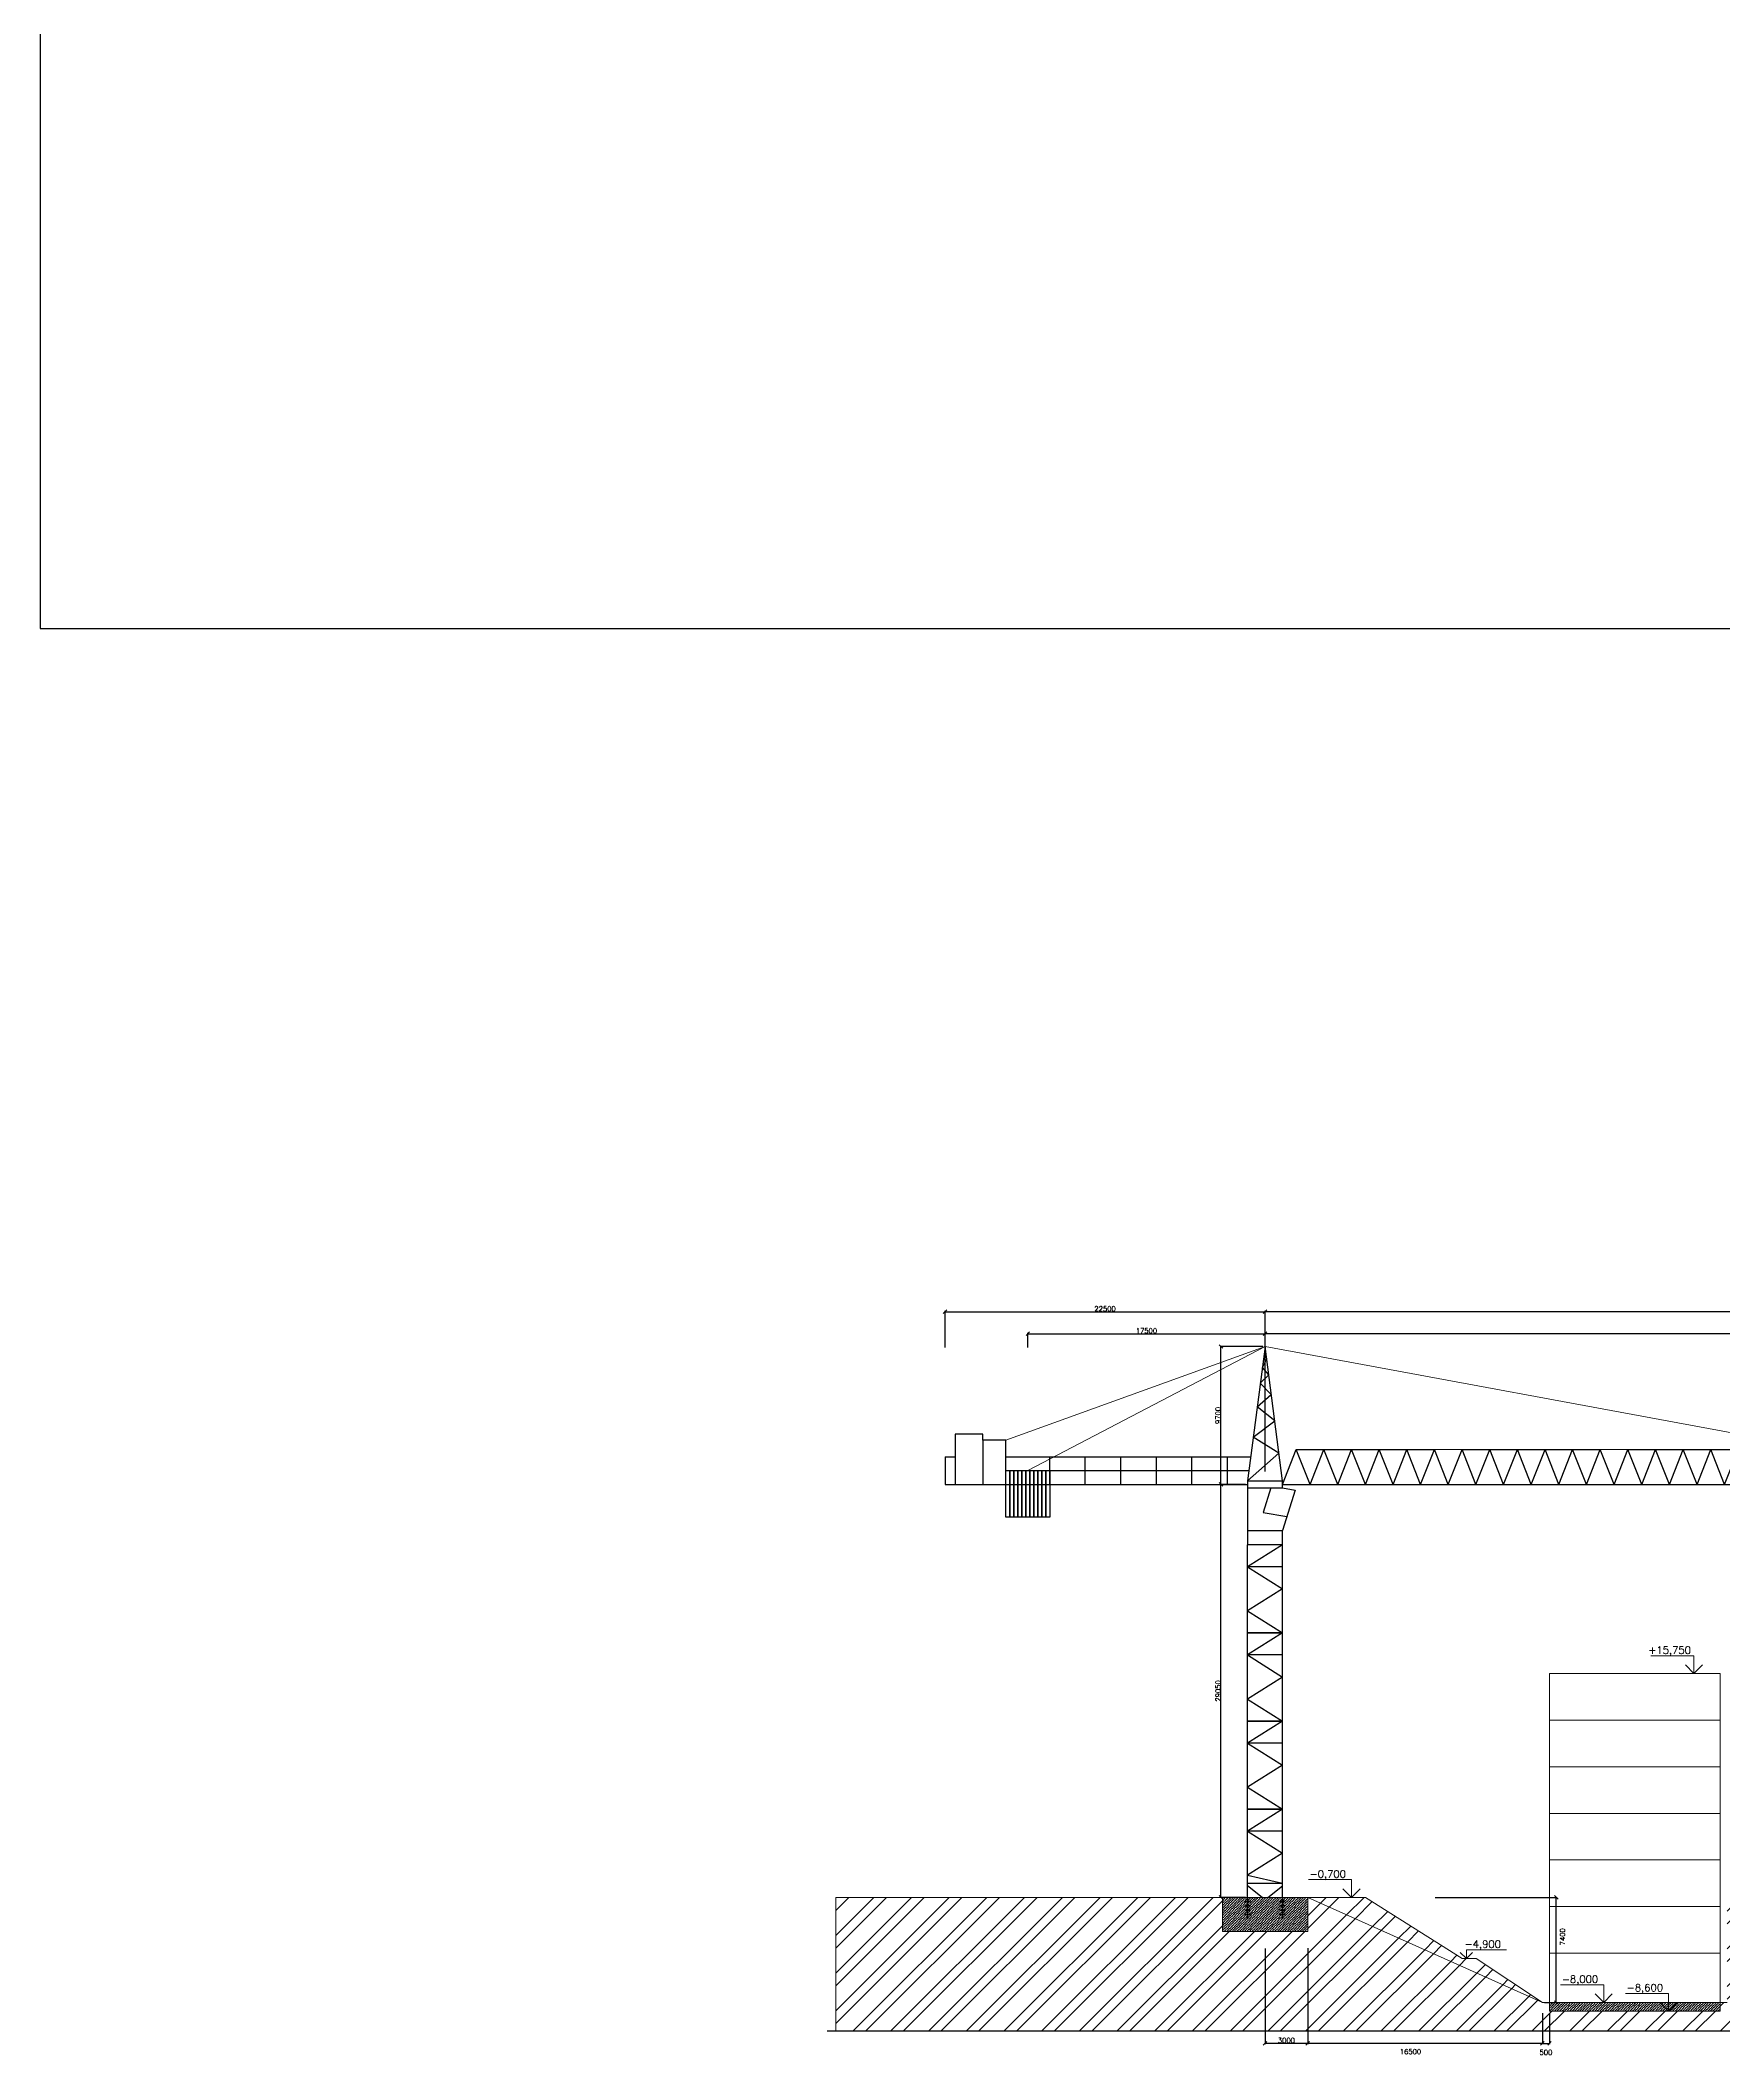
# Model space of a CAD drawing. Header units: millimetres. Extents: x -3518363 to 3223740, y -1530229 to 774657.
# Drawn here: x 3013740 to 3132113, y -51824 to 89952 of the extents above; entities that cross this region are included whole.
import ezdxf

# ---------------------------------------------------------------- set-up
doc = ezdxf.new("R2010")
doc.units = ezdxf.units.MM
doc.header["$LTSCALE"] = 15
doc.header["$MEASUREMENT"] = 0
doc.linetypes.add('ACAD_ISO10W100', pattern=[18, 12, -3, 0, -3])
doc.layers.get('0').update_dxf_attribs({"linetype": 'CONTINUOUS'})
doc.layers.get('DEFPOINTS').update_dxf_attribs({"linetype": 'CONTINUOUS'})
for name, color, linetype, lineweight in [('cesty', 7, 'CONTINUOUS', 15), ('koty', 4, 'CONTINUOUS', 15), ('texty', 255, 'CONTINUOUS', 15), ('Tlustá', 7, 'CONTINUOUS', 30), ('Velmi tlustá', 10, 'CONTINUOUS', 60), ('ŘEZ', 11, 'ACAD_ISO10W100', 15), ('šrafy', 32, 'CONTINUOUS', 15)]:
    doc.layers.add(name, color=color, linetype=linetype, lineweight=lineweight)
doc.layers.add('ŘEZ bílá', color=251, linetype='ACAD_ISO10W100')
doc.styles.add('romans', font='romans.shx')
doc.dimstyles.new('M 1-50', dxfattribs={"dimscale": 50, "dimtxt": 2.5, "dimasz": 2.5, "dimexe": 1.25, "dimexo": 3, "dimtad": 1, "dimtxsty": 'romans', "dimblk": 'OBLIQUE', "dimcen": 2.5, "dimadec": 0, "dimazin": 0, "dimtfac": 1, "dimtmove": 2, "dimatfit": 3, "dimfxl": 1, "dimarcsym": 0})

# ---------------------------------------------------------------- blocks, each defined once
blk = doc.blocks.new('ghj')
at = {"layer": 'Tlustá'}
for p, q in [((987722, 271709), (987722, 277909)), ((987722, 277909), (990172, 277909)), ((987722, 277909), (990172, 276359)), ((990172, 271709), (990172, 277909)), ((987722, 276359), (990172, 276359)), ((990172, 276359), (987722, 274809)), ((987722, 274809), (990172, 273259)), ((990172, 273259), (987722, 271709)), ((990172, 271709), (987722, 271709))]:
    blk.add_line(p, q, dxfattribs=at)
blk = doc.blocks.new('fghfgh')
at = {"layer": 'Tlustá'}
for p, q in [((1017638, 271089), (1018610, 273539)), ((1018610, 273539), (1028326, 273539)), ((1019581, 271089), (1018610, 273539)), ((1019581, 271089), (1020553, 273539)), ((1021525, 271089), (1020553, 273539)), ((1021525, 271089), (1022496, 273539)), ((1023468, 271089), (1022496, 273539)), ((1023468, 271089), (1024440, 273539)), ((1025411, 271089), (1024440, 273539)), ((1025411, 271089), (1026383, 273539)), ((1027355, 271089), (1026383, 273539)), ((1027355, 271089), (1028326, 273539)), ((1029298, 271089), (1028326, 273539)), ((1017638, 271089), (1029298, 271089))]:
    blk.add_line(p, q, dxfattribs=at)
blk = doc.blocks.new('_Oblique')
at = {"color": 0, "linetype": 'ByBlock', "lineweight": -2}
blk.add_line((-0.5, -0.5), (0.5, 0.5), dxfattribs=at)
blk = doc.blocks.new('*D233')
at = {"layer": 'DEFPOINTS', "color": 0, "linetype": 'ByBlock', "lineweight": 20, "ltscale": 5, "transparency": 16777216}
for p in [(3102863, -44120), (3119363, -48680), (3102863, -50960)]:
    blk.add_point(p, dxfattribs=at)
at = {"layer": 'koty', "color": 0, "linetype": 'ByBlock', "lineweight": -2, "ltscale": 5, "transparency": 16777216}
for p, q in [((3102863, -44270), (3102863, -51023)), ((3119363, -48830), (3119363, -51023)), ((3119363, -50960), (3102863, -50960))]:
    blk.add_line(p, q, dxfattribs=at)
at = {"layer": 'koty', "color": 0, "linetype": 'ByBlock', "lineweight": -2, "ltscale": 5, "transparency": 16777216, "xscale": 250, "yscale": 250, "zscale": 250, "rotation": 180}
blk.add_blockref('_Oblique', (3102863, -50960), dxfattribs=at)
at = {"layer": 'koty', "color": 0, "linetype": 'ByBlock', "lineweight": -2, "ltscale": 5, "transparency": 16777216, "xscale": 250, "yscale": 250, "zscale": 250}
blk.add_blockref('_Oblique', (3119363, -50960), dxfattribs=at)
at = {"layer": 'koty', "color": 0, "linetype": 'ByBlock', "lineweight": 20, "ltscale": 5, "transparency": 16777216, "insert": (3110091, -51540), "char_height": 350, "attachment_point": 5, "style": 'romans'}
blk.add_mtext('16500', dxfattribs=at)
blk = doc.blocks.new('*D235')
at = {"layer": 'DEFPOINTS', "color": 0, "linetype": 'ByBlock', "lineweight": 20, "ltscale": 5, "transparency": 16777216}
for p in [(3099863, -44130), (3102863, -44120), (3099863, -50960)]:
    blk.add_point(p, dxfattribs=at)
at = {"layer": 'koty', "color": 0, "linetype": 'ByBlock', "lineweight": -2, "ltscale": 5, "transparency": 16777216}
for p, q in [((3099863, -44280), (3099863, -51023)), ((3102863, -44270), (3102863, -51023)), ((3102863, -50960), (3099863, -50960))]:
    blk.add_line(p, q, dxfattribs=at)
at = {"layer": 'koty', "color": 0, "linetype": 'ByBlock', "lineweight": -2, "ltscale": 5, "transparency": 16777216, "xscale": 250, "yscale": 250, "zscale": 250, "rotation": 180}
blk.add_blockref('_Oblique', (3099863, -50960), dxfattribs=at)
at = {"layer": 'koty', "color": 0, "linetype": 'ByBlock', "lineweight": -2, "ltscale": 5, "transparency": 16777216, "xscale": 250, "yscale": 250, "zscale": 250}
blk.add_blockref('_Oblique', (3102863, -50960), dxfattribs=at)
at = {"layer": 'koty', "color": 0, "linetype": 'ByBlock', "lineweight": 20, "ltscale": 5, "transparency": 16777216, "insert": (3101363, -50754), "char_height": 350, "attachment_point": 5, "style": 'romans'}
blk.add_mtext('3000', dxfattribs=at)
blk = doc.blocks.new('*D236')
at = {"layer": 'DEFPOINTS', "color": 0, "linetype": 'ByBlock', "lineweight": 20, "ltscale": 5, "transparency": 16777216}
for p in [(3119363, -48680), (3119863, -48686), (3119863, -50960)]:
    blk.add_point(p, dxfattribs=at)
at = {"layer": 'koty', "color": 0, "linetype": 'ByBlock', "lineweight": -2, "ltscale": 5, "transparency": 16777216}
for p, q in [((3119363, -48830), (3119363, -51023)), ((3119863, -48836), (3119863, -51023)), ((3119363, -50960), (3119863, -50960))]:
    blk.add_line(p, q, dxfattribs=at)
at = {"layer": 'koty', "color": 0, "linetype": 'ByBlock', "lineweight": -2, "ltscale": 5, "transparency": 16777216, "xscale": 250, "yscale": 250, "zscale": 250, "rotation": 180}
blk.add_blockref('_Oblique', (3119363, -50960), dxfattribs=at)
at = {"layer": 'koty', "color": 0, "linetype": 'ByBlock', "lineweight": -2, "ltscale": 5, "transparency": 16777216, "xscale": 250, "yscale": 250, "zscale": 250}
blk.add_blockref('_Oblique', (3119863, -50960), dxfattribs=at)
at = {"layer": 'koty', "color": 0, "linetype": 'ByBlock', "lineweight": 20, "ltscale": 5, "transparency": 16777216, "insert": (3119613, -51594), "char_height": 350, "attachment_point": 5, "style": 'romans'}
blk.add_mtext('500', dxfattribs=at)
blk = doc.blocks.new('*D237')
at = {"layer": 'DEFPOINTS', "color": 0, "linetype": 'ByBlock', "lineweight": 20, "ltscale": 5, "transparency": 16777216}
for p in [(3111670, -40686), (3120340, -40686), (3119363, -48086)]:
    blk.add_point(p, dxfattribs=at)
at = {"layer": 'koty', "color": 0, "linetype": 'ByBlock', "lineweight": -2, "ltscale": 5, "transparency": 16777216}
for p, q in [((3111820, -40686), (3120403, -40686)), ((3120340, -48086), (3120340, -40686)), ((3119513, -48086), (3120403, -48086))]:
    blk.add_line(p, q, dxfattribs=at)
at = {"layer": 'koty', "color": 0, "linetype": 'ByBlock', "lineweight": -2, "ltscale": 5, "transparency": 16777216, "xscale": 250, "yscale": 250, "zscale": 250}
for p, rotation in [((3120340, -40686), 90), ((3120340, -48086), 270)]:
    blk.add_blockref('_Oblique', p, dxfattribs=dict(at, rotation=rotation))
at = {"layer": 'koty', "color": 0, "linetype": 'ByBlock', "lineweight": 20, "ltscale": 5, "transparency": 16777216, "insert": (3120780, -43460), "char_height": 350, "attachment_point": 5, "rotation": 90, "style": 'romans'}
blk.add_mtext('7400', dxfattribs=at)
blk = doc.blocks.new('*D239')
at = {"layer": 'DEFPOINTS', "color": 0, "linetype": 'ByBlock', "lineweight": 20, "ltscale": 5, "transparency": 16777216}
for p in [(3099863, 511), (3171088, -1159), (3099863, -1936)]:
    blk.add_point(p, dxfattribs=at)
at = {"layer": 'koty', "color": 0, "linetype": 'ByBlock', "lineweight": -2, "ltscale": 5, "transparency": 16777216}
for p, q in [((3099863, -1786), (3099863, 574)), ((3171088, 511), (3099863, 511)), ((3171088, -1009), (3171088, 574))]:
    blk.add_line(p, q, dxfattribs=at)
at = {"layer": 'koty', "color": 0, "linetype": 'ByBlock', "lineweight": -2, "ltscale": 5, "transparency": 16777216, "xscale": 250, "yscale": 250, "zscale": 250, "rotation": 180}
blk.add_blockref('_Oblique', (3099863, 511), dxfattribs=at)
at = {"layer": 'koty', "color": 0, "linetype": 'ByBlock', "lineweight": -2, "ltscale": 5, "transparency": 16777216, "xscale": 250, "yscale": 250, "zscale": 250}
blk.add_blockref('_Oblique', (3171088, 511), dxfattribs=at)
at = {"layer": 'koty', "color": 0, "linetype": 'ByBlock', "lineweight": 20, "ltscale": 5, "transparency": 16777216, "insert": (3135476, 717), "char_height": 350, "attachment_point": 5, "style": 'romans'}
blk.add_mtext('Rneb = {\\Ftxt|c238;71000}', dxfattribs=at)
blk = doc.blocks.new('*D240')
at = {"layer": 'DEFPOINTS', "color": 0, "linetype": 'ByBlock', "lineweight": 20, "ltscale": 5, "transparency": 16777216}
for p in [(3099863, -1036), (3099863, -1936), (3170097, -2150)]:
    blk.add_point(p, dxfattribs=at)
at = {"layer": 'koty', "color": 0, "linetype": 'ByBlock', "lineweight": -2, "ltscale": 5, "transparency": 16777216}
for p, q in [((3099863, -1786), (3099863, -974)), ((3170097, -1036), (3099863, -1036)), ((3170097, -2000), (3170097, -974))]:
    blk.add_line(p, q, dxfattribs=at)
at = {"layer": 'koty', "color": 0, "linetype": 'ByBlock', "lineweight": -2, "ltscale": 5, "transparency": 16777216, "xscale": 250, "yscale": 250, "zscale": 250, "rotation": 180}
blk.add_blockref('_Oblique', (3099863, -1036), dxfattribs=at)
at = {"layer": 'koty', "color": 0, "linetype": 'ByBlock', "lineweight": -2, "ltscale": 5, "transparency": 16777216, "xscale": 250, "yscale": 250, "zscale": 250}
blk.add_blockref('_Oblique', (3170097, -1036), dxfattribs=at)
at = {"layer": 'koty', "color": 0, "linetype": 'ByBlock', "lineweight": 20, "ltscale": 5, "transparency": 16777216, "insert": (3134980, -772), "char_height": 350, "attachment_point": 5, "style": 'romans'}
blk.add_mtext('Rprac = {\\Ftxt|c238;70}000', dxfattribs=at)
blk = doc.blocks.new('*D241')
at = {"layer": 'DEFPOINTS', "color": 0, "linetype": 'ByBlock', "lineweight": 20, "ltscale": 5, "transparency": 16777216}
for p in [(3099863, 511), (3077363, -2150), (3099863, -9900)]:
    blk.add_point(p, dxfattribs=at)
at = {"layer": 'koty', "color": 0, "linetype": 'ByBlock', "lineweight": -2, "ltscale": 5, "transparency": 16777216}
for p, q in [((3077363, -2000), (3077363, 574)), ((3077363, 511), (3099863, 511)), ((3099863, -9750), (3099863, 574))]:
    blk.add_line(p, q, dxfattribs=at)
at = {"layer": 'koty', "color": 0, "linetype": 'ByBlock', "lineweight": -2, "ltscale": 5, "transparency": 16777216, "xscale": 250, "yscale": 250, "zscale": 250, "rotation": 180}
blk.add_blockref('_Oblique', (3077363, 511), dxfattribs=at)
at = {"layer": 'koty', "color": 0, "linetype": 'ByBlock', "lineweight": -2, "ltscale": 5, "transparency": 16777216, "xscale": 250, "yscale": 250, "zscale": 250}
blk.add_blockref('_Oblique', (3099863, 511), dxfattribs=at)
at = {"layer": 'koty', "color": 0, "linetype": 'ByBlock', "lineweight": 20, "ltscale": 5, "transparency": 16777216, "insert": (3088613, 717), "char_height": 350, "attachment_point": 5, "style": 'romans'}
blk.add_mtext('22500', dxfattribs=at)
blk = doc.blocks.new('*D242')
at = {"layer": 'DEFPOINTS', "color": 0, "linetype": 'ByBlock', "lineweight": 20, "ltscale": 5, "transparency": 16777216}
for p in [(3099863, -1036), (3083183, -2147), (3099863, -10872)]:
    blk.add_point(p, dxfattribs=at)
at = {"layer": 'koty', "color": 0, "linetype": 'ByBlock', "lineweight": -2, "ltscale": 5, "transparency": 16777216}
for p, q in [((3083183, -1997), (3083183, -974)), ((3083183, -1036), (3099863, -1036)), ((3099863, -10722), (3099863, -974))]:
    blk.add_line(p, q, dxfattribs=at)
at = {"layer": 'koty', "color": 0, "linetype": 'ByBlock', "lineweight": -2, "ltscale": 5, "transparency": 16777216, "xscale": 250, "yscale": 250, "zscale": 250, "rotation": 180}
blk.add_blockref('_Oblique', (3083183, -1036), dxfattribs=at)
at = {"layer": 'koty', "color": 0, "linetype": 'ByBlock', "lineweight": -2, "ltscale": 5, "transparency": 16777216, "xscale": 250, "yscale": 250, "zscale": 250}
blk.add_blockref('_Oblique', (3099863, -1036), dxfattribs=at)
at = {"layer": 'koty', "color": 0, "linetype": 'ByBlock', "lineweight": 20, "ltscale": 5, "transparency": 16777216, "insert": (3091523, -830), "char_height": 350, "attachment_point": 5, "style": 'romans'}
blk.add_mtext('17500', dxfattribs=at)
blk = doc.blocks.new('*D243')
at = {"layer": 'DEFPOINTS', "color": 0, "linetype": 'ByBlock', "lineweight": 20, "ltscale": 5, "transparency": 16777216}
for p in [(3096763, -11636), (3098638, -11636), (3098638, -40686)]:
    blk.add_point(p, dxfattribs=at)
at = {"layer": 'koty', "color": 0, "linetype": 'ByBlock', "lineweight": -2, "ltscale": 5, "transparency": 16777216}
for p, q in [((3098488, -11636), (3096701, -11636)), ((3096763, -40686), (3096763, -11636)), ((3098488, -40686), (3096701, -40686))]:
    blk.add_line(p, q, dxfattribs=at)
at = {"layer": 'koty', "color": 0, "linetype": 'ByBlock', "lineweight": -2, "ltscale": 5, "transparency": 16777216, "xscale": 250, "yscale": 250, "zscale": 250}
for p, rotation in [((3096763, -11636), 90), ((3096763, -40686), 270)]:
    blk.add_blockref('_Oblique', p, dxfattribs=dict(at, rotation=rotation))
at = {"layer": 'koty', "color": 0, "linetype": 'ByBlock', "lineweight": 20, "ltscale": 5, "transparency": 16777216, "insert": (3096557, -26161), "char_height": 350, "attachment_point": 5, "rotation": 90, "style": 'romans'}
blk.add_mtext('29050', dxfattribs=at)
blk = doc.blocks.new('*D244')
at = {"layer": 'DEFPOINTS', "color": 0, "linetype": 'ByBlock', "lineweight": 20, "ltscale": 5, "transparency": 16777216}
for p in [(3096763, -1936), (3099863, -1936), (3098638, -11636)]:
    blk.add_point(p, dxfattribs=at)
at = {"layer": 'koty', "color": 0, "linetype": 'ByBlock', "lineweight": -2, "ltscale": 5, "transparency": 16777216}
for p, q in [((3099713, -1936), (3096701, -1936)), ((3096763, -11636), (3096763, -1936)), ((3098488, -11636), (3096701, -11636))]:
    blk.add_line(p, q, dxfattribs=at)
at = {"layer": 'koty', "color": 0, "linetype": 'ByBlock', "lineweight": -2, "ltscale": 5, "transparency": 16777216, "xscale": 250, "yscale": 250, "zscale": 250}
for p, rotation in [((3096763, -1936), 90), ((3096763, -11636), 270)]:
    blk.add_blockref('_Oblique', p, dxfattribs=dict(at, rotation=rotation))
at = {"layer": 'koty', "color": 0, "linetype": 'ByBlock', "lineweight": 20, "ltscale": 5, "transparency": 16777216, "insert": (3096557, -6786), "char_height": 350, "attachment_point": 5, "rotation": 90, "style": 'romans'}
blk.add_mtext('9700', dxfattribs=at)

msp = doc.modelspace()

# ---------------------------------------------------------------- hatches: boundary and pattern name
at = {"layer": 'šrafy', "linetype": 'ByBlock', "lineweight": 20, "ltscale": 5}
h = msp.add_hatch(dxfattribs=at)
h.set_pattern_fill('ANSI32', color=256, scale=5000)
h.paths.add_polyline_path([(3102863.376, -40685.584), (3102863.376, -43090), (3096863.376, -43090), (3096863.376, -40685.584), (3069670, -40685.584), (3069670, -50085.584), (3163363.376, -50085.584), (3163363.376, -42085.584), (3137363.376, -42085.584), (3134710.526, -40399.286), (3132363.376, -40403.393), (3132363.376, -48085.584), (3131863.376, -48085.584), (3131863.376, -48685.584), (3119863.376, -48685.584), (3119863.376, -48085.584), (3119363.376, -48085.584)])
h = msp.add_hatch(dxfattribs=at)
h.set_pattern_fill('ANSI36', color=256, scale=1000)
h.paths.add_polyline_path([(3096863.376, -40685.584), (3096863.376, -43090), (3102863.376, -43090), (3102863.376, -40685.584)])
h = msp.add_hatch(dxfattribs=at)
h.set_pattern_fill('ANSI32', color=256, scale=5000)
h.paths.add_polyline_path([(3106927.87, -40685.584), (3105942.448, -40685.584), (3105939.97, -40688.062), (3105937.492, -40685.584), (3102863.376, -40685.584), (3119363.376, -48085.584), (3114710.542, -44982.584), (3113714.172, -44982.584)])
h = msp.add_hatch(dxfattribs=at)
h.set_pattern_fill('ANSI36', color=256, scale=1000)
h.paths.add_polyline_path([(3127640, -48085.584), (3119863.376, -48085.584), (3119863.376, -48685.584), (3128240, -48685.584)])
h.paths.add_polyline_path([(3128240, -48085.584), (3127640, -48085.584), (3128240, -48685.584)], flags=17)
h.paths.add_polyline_path([(3128840, -48085.584), (3128240, -48085.584), (3128240, -48685.584)], flags=17)
h.paths.add_polyline_path([(3131863.376, -48085.584), (3128840, -48085.584), (3128240, -48685.584), (3131863.376, -48685.584)])

# ---------------------------------------------------------------- linework, layer by layer
at = {"elevation": 0}
msp.add_lwpolyline([(3013740, 345571.207), (3013740, 48571.207), (3223740, 48571.207), (3223740, 345571.207)], close=True, dxfattribs=at)
at = {"layer": 'cesty', "linetype": 'ByBlock', "lineweight": 20, "ltscale": 5}
for p, q in [((3081643.376, -8523.144), (3099863.376, -1935.584)), ((3099863.376, -1935.584), (3083183.376, -10660.584)), ((3139088.376, -9185.584), (3099863.376, -1935.584)), ((3170096.709, -9185.584), (3111776.709, -9185.584)), ((3101088.376, -11635.584), (3171088.376, -11635.584)), ((3101088.376, -15885.584), (3098638.376, -15885.584)), ((3119863.376, -40685.584), (3119863.376, -24935.584)), ((3119863.376, -24935.584), (3131863.376, -24935.584)), ((3131863.376, -48085.584), (3131863.376, -24935.584)), ((3131863.376, -28215.584), (3119863.376, -28215.584)), ((3131863.376, -31495.584), (3119863.376, -31495.584)), ((3131863.376, -31495.584), (3119863.376, -31495.584)), ((3131863.376, -34775.584), (3119863.376, -34775.584)), ((3131863.376, -38055.584), (3119863.376, -38055.584)), ((3069670, -40685.584), (3069670, -50085.584)), ((3119863.376, -48085.584), (3119863.376, -40685.584)), ((3131863.376, -41335.584), (3119863.376, -41335.584)), ((3131863.376, -41335.584), (3119863.376, -41335.584)), ((3131863.376, -44615.584), (3119863.376, -44615.584))]:
    msp.add_line(p, q, dxfattribs=at)
at = {"layer": 'texty', "linetype": 'ByBlock', "lineweight": 20, "ltscale": 5}
for p, q in [((3130020, -23687.522), (3126990.03, -23687.522)), ((3130020, -24935.584), (3130020, -23687.522)), ((3130020, -24935.584), (3129417.522, -24333.106)), ((3130020, -24935.584), (3130622.478, -24333.106)), ((3105939.97, -39440), (3102910, -39440)), ((3105939.97, -40688.062), (3105939.97, -39440)), ((3105939.97, -40688.062), (3105337.492, -40085.584)), ((3105939.97, -40688.062), (3106542.448, -40085.584)), ((3114020, -44982.584), (3113593.708, -44556.292)), ((3114020, -44982.584), (3114020, -44370)), ((3116840, -44370), (3114020, -44370)), ((3114020, -44982.584), (3114446.292, -44556.292)), ((3123680, -46837.522), (3120650.03, -46837.522)), ((3123680, -48085.584), (3123077.522, -47483.106)), ((3123680, -48085.584), (3123680, -46837.522)), ((3123680, -48085.584), (3124282.478, -47483.106)), ((3128240, -47437.522), (3125210.03, -47437.522)), ((3128240, -48685.584), (3127637.522, -48083.106)), ((3128240, -48685.584), (3128240, -47437.522)), ((3128240, -48685.584), (3128842.478, -48083.106))]:
    msp.add_line(p, q, dxfattribs=at)
at = {"layer": 'Tlustá'}
for p, q in [((3099863.376, -1935.584), (3098638.376, -11385.584)), ((3099671.991, -3411.987), (3099976.558, -2808.702)), ((3101088.376, -11385.584), (3099863.376, -1935.584)), ((3099528.582, -4518.283), (3100121.053, -3923.378)), ((3100121.053, -3923.378), (3099671.991, -3411.987)), ((3099312.091, -6188.357), (3100299.92, -5303.208)), ((3100299.92, -5303.208), (3099528.582, -4518.283)), ((3100542.314, -7173.107), (3099312.091, -6188.357)), ((3080013.28, -8102.322), (3078060.982, -8102.322)), ((3078060.982, -8102.322), (3078060.982, -11635.584)), ((3080013.28, -8523.144), (3080013.28, -8102.322)), ((3099037.525, -8306.439), (3100542.314, -7173.107)), ((3100835.697, -9436.342), (3099037.525, -8306.439)), ((3077363.376, -9685.584), (3078060.982, -9685.584)), ((3077363.376, -9685.584), (3077363.376, -11635.584)), ((3081643.376, -8523.144), (3080013.28, -8523.144)), ((3080013.28, -8523.144), (3080013.28, -11635.584)), ((3081643.376, -9685.584), (3081643.376, -8523.144)), ((3081643.376, -9685.584), (3098858.747, -9685.584)), ((3081643.376, -11635.584), (3081643.376, -9685.584)), ((3084723.376, -11635.584), (3084723.376, -9685.584)), ((3087223.376, -11635.584), (3087223.376, -9685.584)), ((3089723.376, -11635.584), (3089723.376, -9685.584)), ((3092223.376, -11635.584), (3092223.376, -9685.584)), ((3094723.376, -11635.584), (3094723.376, -9685.584)), ((3097223.376, -11635.584), (3097223.376, -9685.584)), ((3098638.376, -11385.584), (3100835.697, -9436.342)), ((3081643.376, -13940.584), (3081643.376, -10660.584)), ((3081643.376, -10660.584), (3081923.376, -10660.584)), ((3081643.376, -10660.584), (3098732.358, -10660.584)), ((3081923.376, -10660.584), (3081923.376, -13940.584)), ((3081923.376, -13940.584), (3081923.376, -10660.584)), ((3081923.376, -10660.584), (3082203.376, -10660.584)), ((3082203.376, -10660.584), (3082203.376, -13940.584)), ((3082203.376, -13940.584), (3082203.376, -10660.584)), ((3082203.376, -10660.584), (3082483.376, -10660.584)), ((3082483.376, -10660.584), (3082483.376, -13940.584)), ((3082483.376, -13940.584), (3082483.376, -10660.584)), ((3082483.376, -10660.584), (3082763.376, -10660.584)), ((3082763.376, -10660.584), (3082763.376, -13940.584)), ((3082763.376, -13940.584), (3082763.376, -10660.584)), ((3082763.376, -10660.584), (3083043.376, -10660.584)), ((3083043.376, -10660.584), (3083043.376, -13940.584)), ((3083043.376, -13940.584), (3083043.376, -10660.584)), ((3083043.376, -10660.584), (3083323.376, -10660.584)), ((3083323.376, -10660.584), (3083323.376, -13940.584)), ((3083323.376, -13940.584), (3083323.376, -10660.584)), ((3083323.376, -10660.584), (3083603.376, -10660.584)), ((3083603.376, -10660.584), (3083603.376, -13940.584)), ((3083603.376, -13940.584), (3083603.376, -10660.584)), ((3083603.376, -10660.584), (3083883.376, -10660.584)), ((3083883.376, -10660.584), (3083883.376, -13940.584)), ((3083883.376, -13940.584), (3083883.376, -10660.584)), ((3083883.376, -10660.584), (3084163.376, -10660.584)), ((3084163.376, -10660.584), (3084163.376, -13940.584)), ((3084163.376, -13940.584), (3084163.376, -10660.584)), ((3084163.376, -10660.584), (3084443.376, -10660.584)), ((3084443.376, -10660.584), (3084443.376, -13940.584)), ((3084443.376, -13940.584), (3084443.376, -10660.584)), ((3084443.376, -10660.584), (3084723.376, -10660.584)), ((3084723.376, -10660.584), (3084723.376, -13940.584)), ((3077363.376, -11635.584), (3089023.376, -11635.584)), ((3089023.376, -11635.584), (3098638.376, -11635.584)), ((3098638.376, -11385.584), (3101088.376, -11385.584)), ((3098638.376, -11385.584), (3098638.376, -11885.584)), ((3098638.376, -11885.584), (3101088.376, -11885.584)), ((3098638.376, -11885.584), (3098638.376, -14885.584)), ((3100271.172, -11885.584), (3099727.644, -13608.656)), ((3101088.376, -11885.584), (3101088.376, -11385.584)), ((3101088.376, -11885.584), (3101985.309, -12042.16)), ((3101985.309, -12042.16), (3101088.376, -14885.584)), ((3081923.376, -13940.584), (3081643.376, -13940.584)), ((3082203.376, -13940.584), (3081923.376, -13940.584)), ((3082483.376, -13940.584), (3082203.376, -13940.584)), ((3082763.376, -13940.584), (3082483.376, -13940.584)), ((3083043.376, -13940.584), (3082763.376, -13940.584)), ((3083323.376, -13940.584), (3083043.376, -13940.584)), ((3083603.376, -13940.584), (3083323.376, -13940.584)), ((3083883.376, -13940.584), (3083603.376, -13940.584)), ((3084163.376, -13940.584), (3083883.376, -13940.584)), ((3084443.376, -13940.584), (3084163.376, -13940.584)), ((3084723.376, -13940.584), (3084443.376, -13940.584)), ((3099727.644, -13608.656), (3101399.13, -13900.445)), ((3098638.376, -14885.584), (3101088.376, -14885.584)), ((3098638.376, -14885.584), (3098638.376, -15885.584)), ((3101088.376, -15885.584), (3101088.376, -14885.584)), ((3098638.376, -40685.584), (3098638.376, -34485.584)), ((3101088.376, -34485.584), (3098638.376, -34485.584)), ((3101088.376, -34485.584), (3098638.376, -36035.584)), ((3101088.376, -40685.584), (3101088.376, -34485.584)), ((3101088.376, -36035.584), (3098638.376, -36035.584)), ((3098638.376, -36035.584), (3101088.376, -37585.584)), ((3101088.376, -37585.584), (3098638.376, -39135.584)), ((3098638.376, -39135.584), (3101088.376, -39685.584)), ((3098638.376, -39685.584), (3101088.376, -39685.584)), ((3099663.376, -40685.584), (3098638.376, -39885.584)), ((3100063.376, -40685.584), (3101088.376, -39885.584))]:
    msp.add_line(p, q, dxfattribs=at)
at = {"layer": 'Velmi tlustá'}
for p, q in [((3098838.376, -40985.584), (3098438.376, -40985.584)), ((3098638.376, -40685.584), (3098638.376, -42185.584)), ((3101288.376, -40985.584), (3100888.376, -40985.584)), ((3101088.376, -40685.584), (3101088.376, -42185.584)), ((3098838.376, -41285.584), (3098438.376, -41285.584)), ((3098838.376, -41585.584), (3098438.376, -41585.584)), ((3098838.376, -41885.584), (3098438.376, -41885.584)), ((3101288.376, -41285.584), (3100888.376, -41285.584)), ((3101288.376, -41585.584), (3100888.376, -41585.584)), ((3101288.376, -41885.584), (3100888.376, -41885.584))]:
    msp.add_line(p, q, dxfattribs=at)
at = {"layer": 'ŘEZ', "linetype": 'ByBlock', "lineweight": 20, "ltscale": 5}
for p, q in [((3106927.87, -40685.584), (3069670, -40685.584)), ((3096863.376, -43090), (3096863.376, -40685.584)), ((3102863.376, -40685.584), (3102863.376, -43090)), ((3119363.376, -48085.584), (3102863.376, -40685.584)), ((3102863.376, -43090), (3096863.376, -43090))]:
    msp.add_line(p, q, dxfattribs=at)
at = {"layer": 'ŘEZ', "linetype": 'ByBlock', "extrusion": (1.93959e-16, -3.39308e-16, -1)}
for p, q in [((3113714.172, -44982.584), (3106927.87, -40685.584)), ((3114710.542, -44982.584), (3113714.172, -44982.584)), ((3114710.542, -44982.584), (3119363.376, -48085.584)), ((3132363.376, -48085.584), (3119363.376, -48085.584)), ((3119863.376, -48085.584), (3119863.376, -48685.584)), ((3131863.376, -48085.584), (3131863.376, -48685.584)), ((3131863.376, -48685.584), (3119863.376, -48685.584))]:
    msp.add_line(p, q, dxfattribs=at)
at = {"layer": 'ŘEZ bílá', "color": 250, "linetype": 'ByBlock', "true_color": 0x1a1a1a, "extrusion": (1.93959e-16, -3.39308e-16, -1)}
msp.add_line((3069071.185, -50085.584), (3174231.185, -50085.584), dxfattribs=at)

# ---------------------------------------------------------------- block references
at = {"layer": 'Tlustá'}
for p in [(2083450.339, -282724.186), (2095110.339, -282724.186), (2106770.339, -282724.186)]:
    msp.add_blockref('fghfgh', p, dxfattribs=at)
at = {"layer": 'Tlustá', "xscale": -1}
for p in [(4088810.399, -293794.967), (4088810.399, -299994.967), (4088810.399, -306194.967)]:
    msp.add_blockref('ghj', p, dxfattribs=at)

# ---------------------------------------------------------------- texts
at = {"layer": 'texty', "ltscale": 20, "extrusion": (1.93959e-16, -3.39308e-16, -1), "style": 'romans', "text_generation_flag": 2}
for s, p in [('+15,750', (-3126810, -23548.689)), ('-0,700', (-3102990, -39301.168)), ('-4,900', (-3113890.03, -44231.168)), ('-8,000', (-3120730.03, -46698.689)), ('-8,600', (-3125290.03, -47298.689))]:
    msp.add_text(s, height=514.897, dxfattribs=at).set_placement(p)

# ---------------------------------------------------------------- dimensions: what is measured, and where the dimension line sits
at = {"layer": 'koty', "linetype": 'ByBlock', "lineweight": 20, "ltscale": 5}
for base, p1, p2, text, picture, middle in [((3099863.376, 511.15), (3171088.376, -1158.737), (3099863.376, -1935.584), 'Rneb = {\\Ftxt|c238;71000}', '*D239', (3135475.876, 717.4)), ((3099863.376, -1036.25), (3170096.709, -2150.404), (3099863.376, -1935.584), 'Rprac = {\\Ftxt|c238;70}000', '*D240', (3134980.043, -771.667)), ((3099863.376, -1036.25), (3083183.376, -2146.654), (3099863.376, -10871.654), '17500', '*D242', (3091523.376, -830))]:
    dim = msp.add_linear_dim(base=base, p1=p1, p2=p2, angle=180, text=text, dimstyle='M 1-50', override={"dimtxt": 7, "dimasz": 5}, dxfattribs=at)
    dim.commit()
    dim.dimension.update_dxf_attribs({"geometry": picture, "text_midpoint": middle})
for base, p1, p2, angle, picture, middle in [((3099863.376, 511.15), (3077363.376, -2150.404), (3099863.376, -9900.404), 180, '*D241', (3088613.376, 717.4)), ((3096763.376, -1935.584), (3098638.376, -11635.584), (3099863.376, -1935.584), 90, '*D244', (3096557.126, -6785.584)), ((3096763.376, -11635.584), (3098638.376, -40685.584), (3098638.376, -11635.584), 90, '*D243', (3096557.126, -26160.584)), ((3099863.376, -50960), (3102863.376, -44120), (3099863.376, -44130), 180, '*D235', (3101363.376, -50753.75)), ((3119863.376, -50960), (3119363.376, -48680), (3119863.376, -48685.584), 180, '*D236', (3119613.376, -51594.375))]:
    dim = msp.add_linear_dim(base=base, p1=p1, p2=p2, angle=angle, dimstyle='M 1-50', override={"dimtxt": 7, "dimasz": 5}, dxfattribs=at)
    dim.commit()
    dim.dimension.update_dxf_attribs({"geometry": picture, "text_midpoint": middle})
for base, p1, p2, angle, picture, middle in [((3120340, -40685.584), (3119363.376, -48085.584), (3111670, -40685.584), 90, '*D237', (3120780, -43460)), ((3102863.376, -50960), (3119363.376, -48680), (3102863.376, -44120), 180, '*D233', (3110091.185, -51540))]:
    dim = msp.add_linear_dim(base=base, p1=p1, p2=p2, angle=angle, dimstyle='M 1-50', override={"dimtxt": 7, "dimasz": 5}, dxfattribs=at)
    dim.commit()
    dim.dimension.update_dxf_attribs({"geometry": picture, "text_midpoint": middle, "dimtype": 160})

doc.saveas('drawing.dxf')
